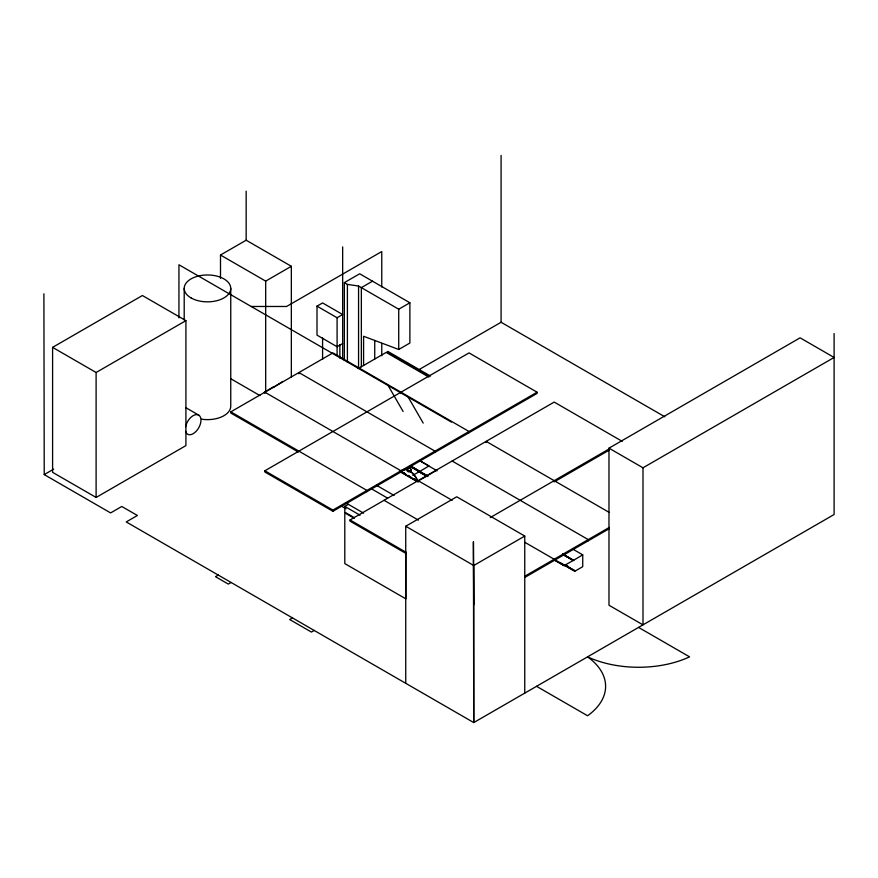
<?xml version="1.0" encoding="UTF-8"?>
<svg xmlns="http://www.w3.org/2000/svg" width="878" height="878" viewBox="0 0 878 878"><rect width="100%" height="100%" fill="white"/><g stroke="black" fill="none" stroke-linecap="round" stroke-linejoin="round"><path stroke-width="1.32" d="M52.592 347.37L142.401 295.524L185.916 320.646L185.916 445.607L96.108 497.453L52.592 472.331L52.592 347.37L96.108 372.491L185.916 320.646M220.499 278.304L220.499 255.026L246.158 240.21L291.342 266.297L291.342 377.244M220.499 255.026L265.683 281.114L291.342 266.297M344.341 360.419L344.341 282.639L359.673 273.782L409.883 302.767L409.883 343.024L398.722 349.466L363.58 336.263L363.58 365.478M317.002 306.148L322.577 302.932L342.661 314.522L337.086 317.748L317.002 306.148L317.002 335.133L337.086 346.733L342.661 343.507M372.502 281.19L361.352 287.633L361.352 366.774M43.9 293.779L44.229 474.592L53.69 469.126M344.341 282.639L347.403 284.417L358.564 286.019L398.722 309.21L409.883 302.767M282.771 381.491L273.771 387.165M298.3 452.016L230.837 413.066L230.837 411.848L332.916 352.912L469.028 431.493L469.028 432.711M358.191 368.584L386.188 352.418L428.859 377.057M418.323 370.033L501.086 322.259L664.833 416.798M402.146 471.321L332.916 511.292L264.86 472.002L264.86 470.784L469.028 352.912L537.073 392.203L537.073 393.421L403.924 470.29M218.271 575.068L215.483 576.681L228.313 584.09L231.101 582.476M264.86 470.784L332.916 510.074L537.073 392.203M354.196 517.625L344.802 512.203L344.802 506.408L348.379 504.345M412.759 475.327L419.475 471.607M406.36 553.7L350.037 521.181L350.037 519.952L554.194 402.08L622.25 441.371M419.047 480.453L426.906 476.085M427.323 475.678L436.465 470.399M405.735 683.303L405.735 526.24L456.747 496.794L524.759 536.063L524.759 693.126M292.462 617.903L289.674 619.517L311.427 632.072L314.214 630.459M608.981 448.164L800.099 337.832L834.1 357.467L642.992 467.798L608.981 448.164L608.981 605.227L642.992 624.862L642.992 467.798M490.286 517.559L609.233 448.888M554.786 481.55L609.233 450.118M405.735 526.24L473.747 565.509L524.759 536.063M524.868 576.177L609.343 527.404M524.868 577.406L609.343 528.633M553.546 559.429L564.159 565.564L573.301 560.438L562.546 554.391M554.666 559.725L574.717 571.304L582.729 566.683L582.729 554.841L573.169 560.526M573.586 560.285L562.963 554.15M251.185 306.477L286.601 306.477L381.765 251.536L381.765 287.04M559.67 562.447L574.717 570.656L574.717 571.304M430.538 376.091L387.867 351.452L387.022 351.935L428.519 375.894M609.233 512.434L486.149 441.371L486.149 442.6M451.435 422.088L178.947 264.772L178.947 317.891M452.115 461.016L588.227 539.597L588.227 540.826M419.596 460.478L429.035 465.933L419.893 471.365L410.454 465.757M419.454 460.621L437.145 470.838M573.29 549.398L582.729 554.841M410.18 465.922L426.96 475.514M410.026 466.064L427.718 476.271M562.688 554.15L573.718 560.526M410.037 466.163L427.718 476.436M562.688 554.314L573.301 560.438M409.894 466.306L427.586 476.513M420.507 472.748L424.041 474.789M565.278 565.212L574.717 570.656M452.115 500.306L418.093 480.661L418.093 481.89M524.605 542.165L554.194 559.242L554.194 560.471M401.037 471.201L404.571 473.242M400.884 471.343L405.746 474.076M407.963 475.426L410.465 476.798M413.856 478.828L417.401 480.87M400.752 471.42L405.603 474.208M407.754 475.459L411.497 477.61M412.419 478.159L417.401 481.023M553.546 559.582L564.159 565.706A10.338 5.97 -60 0 1 569.032 567.693L569.109 567.89M399.666 471.245L418.038 481.857M399.479 471.354L416.71 481.298M230.925 378.835L259.888 395.561M638.569 627.408L689.581 656.854A81.149 46.852 0 0 1 587.569 656.854A81.149 46.852 0 0 1 587.569 715.757L536.557 686.311M376.618 485.358L394.112 495.455M371.131 488.629L387.56 498.111M230.837 411.848L366.938 490.429L366.938 491.647M384.059 500.306L418.389 520.127M185.807 407.666L198.691 415.107M346.042 503.006L363.635 513.158M344.802 506.408L360.068 515.221M341.388 506.112L346.042 508.801M354.196 518.272L344.802 512.851L344.802 563.61L405.856 598.851L405.856 552.218M350.037 519.952L406.36 552.471M44.229 474.592L110.606 512.917L121.768 506.474L137.385 515.485L126.223 521.927L473.747 722.572L834.1 514.519L834.1 333.53M408.204 397.13L423.196 423.097M388.12 385.541L403.112 411.497M473.747 604.777L473.418 541.759L473.747 722.572L473.747 565.509M554.194 480.661L554.194 481.89M501.086 155.428L501.086 322.259M434.994 452.357L434.994 451.138L298.893 372.557L298.893 373.776M400.972 392.203L400.972 393.421M400.972 472.002L400.972 470.784L264.86 392.203L264.86 393.421M398.722 309.21L398.722 349.466M381.765 343.463L381.765 355.766M374.741 340.444L374.741 359.036M358.564 286.019L358.564 367.893M347.403 284.417L347.403 362.186M342.661 246.894L342.661 358.367M339.874 344.604L339.874 358.103M337.086 317.748L337.086 355.667M332.916 510.074L332.916 511.292M322.577 337.832L322.577 359.431M273.212 387.494L273.354 386.924L264.212 392.356A10.338 5.97 -60 0 1 264.783 392.225M265.683 281.114L265.683 392.06M246.158 191.174L246.158 240.21M230.749 288.401L230.749 406.207A23.267 13.433 0 0 1 201.457 419.179M184.204 288.401L184.204 319.91M96.108 372.491L96.108 497.453M185.62 426.686A11.041 6.376 -60 0 1 197.649 414.701A11.041 6.376 -60 0 1 197.649 429.474A11.041 6.376 -60 0 1 185.62 431.361M410.641 469.949A1.975 1.141 0 0 1 410.641 471.563A1.975 1.141 0 0 1 407.853 471.563A1.975 1.141 0 0 1 407.853 469.949M400.972 471.409A13.807 7.968 60 0 1 406.898 469.576M410.267 471.19A13.807 7.968 60 0 1 417.873 481.177M400.796 471.508A13.807 7.968 60 0 1 406.723 469.686M409.247 470.762A13.807 7.968 60 0 1 417.698 481.276M408.259 470.454A1.975 1.141 0 0 0 411.222 469.467A1.975 1.141 0 0 0 408.259 468.479A1.975 1.141 0 0 0 408.259 470.454M191.02 297.905A23.267 13.433 0 0 0 229.959 291.88A23.267 13.433 0 0 0 201.457 275.429A23.267 13.433 0 0 0 191.02 297.905"/></g></svg>
